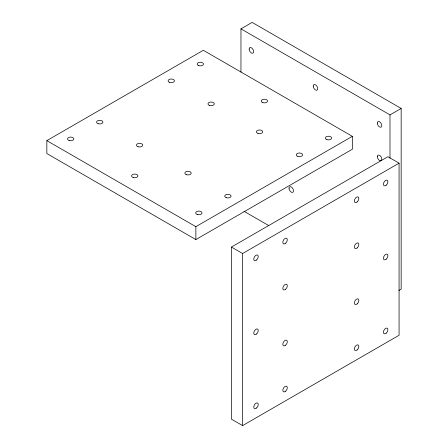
<?xml version="1.0" encoding="UTF-8"?>
<svg xmlns="http://www.w3.org/2000/svg" width="448" height="448" viewBox="0 0 448 448"><rect width="100%" height="100%" fill="white"/><g stroke="black" fill="none" stroke-linecap="round" stroke-linejoin="round"><path stroke-width="0.67" d="M46.838 140.633L203.314 50.294L352.341 136.332L352.341 149.24L195.86 239.579L46.838 153.541L46.838 140.633L195.86 226.671L352.341 136.332M240.962 72.106L240.962 28.851L252.14 22.4L401.162 108.438L401.162 289.122L398.81 290.483M240.962 28.851L389.99 114.89L401.162 108.438M231.42 247.066L387.895 156.722L399.073 163.178L399.073 335.261L242.598 425.6L231.42 419.149L231.42 247.066L242.598 253.518L399.073 163.178M243.992 211.288L268.828 225.63M389.99 114.89L389.99 158.144M242.598 253.518L242.598 425.6M195.86 226.671L195.86 239.579M249.155 49.073A3.164 1.826 60 0 0 252.51 53.245A3.164 1.826 60 0 0 252.51 48.77A3.164 1.826 60 0 0 249.155 49.073M377.322 123.066A3.164 1.826 60 0 0 380.671 127.238A3.164 1.826 60 0 0 380.671 122.769A3.164 1.826 60 0 0 377.322 123.066M377.322 156.621A3.164 1.826 60 0 0 380.671 160.793A3.164 1.826 60 0 0 380.671 156.324A3.164 1.826 60 0 0 377.322 156.621M313.236 86.072A3.164 1.826 60 0 0 316.59 90.238A3.164 1.826 60 0 0 316.59 85.77A3.164 1.826 60 0 0 313.236 86.072M289.022 188.244A3.164 1.826 60 0 0 292.376 192.416A3.164 1.826 60 0 0 292.376 187.942A3.164 1.826 60 0 0 289.022 188.244M256.586 259.98A3.164 1.826 -60 0 0 257.589 255.086A3.164 1.826 -60 0 0 253.848 258.401A3.164 1.826 -60 0 0 256.586 259.98M256.586 407.971A3.164 1.826 -60 0 0 257.589 403.071A3.164 1.826 -60 0 0 253.848 406.392A3.164 1.826 -60 0 0 256.586 407.971M386.238 333.116A3.164 1.826 -60 0 0 387.24 328.216A3.164 1.826 -60 0 0 383.499 331.537A3.164 1.826 -60 0 0 386.238 333.116M386.238 185.125A3.164 1.826 -60 0 0 387.24 180.23A3.164 1.826 -60 0 0 383.499 183.546A3.164 1.826 -60 0 0 386.238 185.125M357.179 201.902A3.164 1.826 -60 0 0 358.182 197.008A3.164 1.826 -60 0 0 354.441 200.323A3.164 1.826 -60 0 0 357.179 201.902M285.645 243.202A3.164 1.826 -60 0 0 286.647 238.308A3.164 1.826 -60 0 0 282.906 241.623A3.164 1.826 -60 0 0 285.645 243.202M357.179 349.894A3.164 1.826 -60 0 0 358.182 344.994A3.164 1.826 -60 0 0 354.441 348.314A3.164 1.826 -60 0 0 357.179 349.894M285.645 391.194A3.164 1.826 -60 0 0 286.647 386.294A3.164 1.826 -60 0 0 282.906 389.614A3.164 1.826 -60 0 0 285.645 391.194M256.586 333.973A3.164 1.826 -60 0 0 257.589 329.078A3.164 1.826 -60 0 0 253.848 332.394A3.164 1.826 -60 0 0 256.586 333.973M386.238 259.123A3.164 1.826 -60 0 0 387.24 254.223A3.164 1.826 -60 0 0 383.499 257.538A3.164 1.826 -60 0 0 386.238 259.123M285.645 345.162A3.164 1.826 -60 0 0 286.647 340.262A3.164 1.826 -60 0 0 282.906 343.582A3.164 1.826 -60 0 0 285.645 345.162M285.645 289.234A3.164 1.826 -60 0 0 286.647 284.334A3.164 1.826 -60 0 0 282.906 287.655A3.164 1.826 -60 0 0 285.645 289.234M357.179 247.934A3.164 1.826 -60 0 0 358.182 243.04A3.164 1.826 -60 0 0 354.441 246.355A3.164 1.826 -60 0 0 357.179 247.934M357.179 303.862A3.164 1.826 -60 0 0 358.182 298.967A3.164 1.826 -60 0 0 354.441 302.282A3.164 1.826 -60 0 0 357.179 303.862M69.098 140.493A3.164 1.826 0 0 0 73.842 138.914A3.164 1.826 0 0 0 69.098 137.334A3.164 1.826 0 0 0 69.098 140.493M197.26 214.486A3.164 1.826 0 0 0 202.003 212.906A3.164 1.826 0 0 0 197.26 211.327A3.164 1.826 0 0 0 197.26 214.486M326.917 139.63A3.164 1.826 0 0 0 331.654 138.051A3.164 1.826 0 0 0 326.917 136.472A3.164 1.826 0 0 0 326.917 139.63M198.75 65.638A3.164 1.826 0 0 0 203.493 64.058A3.164 1.826 0 0 0 198.75 62.479A3.164 1.826 0 0 0 198.75 65.638M169.691 82.415A3.164 1.826 0 0 0 174.434 80.836A3.164 1.826 0 0 0 169.691 79.257A3.164 1.826 0 0 0 169.691 82.415M98.157 123.715A3.164 1.826 0 0 0 102.9 122.136A3.164 1.826 0 0 0 98.157 120.557A3.164 1.826 0 0 0 98.157 123.715M297.853 156.408A3.164 1.826 0 0 0 302.596 154.829A3.164 1.826 0 0 0 297.853 153.25A3.164 1.826 0 0 0 297.853 156.408M226.324 197.708A3.164 1.826 0 0 0 231.062 196.129A3.164 1.826 0 0 0 226.324 194.55A3.164 1.826 0 0 0 226.324 197.708M133.179 177.492A3.164 1.826 0 0 0 137.922 175.907A3.164 1.826 0 0 0 133.179 174.328A3.164 1.826 0 0 0 133.179 177.492M262.836 102.637A3.164 1.826 0 0 0 267.574 101.058A3.164 1.826 0 0 0 262.836 99.473A3.164 1.826 0 0 0 262.836 102.637M186.458 174.692A3.164 1.826 0 0 0 191.201 173.113A3.164 1.826 0 0 0 186.458 171.534A3.164 1.826 0 0 0 186.458 174.692M138.023 146.731A3.164 1.826 0 0 0 142.766 145.152A3.164 1.826 0 0 0 138.023 143.567A3.164 1.826 0 0 0 138.023 146.731M209.558 105.431A3.164 1.826 0 0 0 214.301 103.852A3.164 1.826 0 0 0 209.558 102.273A3.164 1.826 0 0 0 209.558 105.431M257.992 133.398A3.164 1.826 0 0 0 262.73 131.813A3.164 1.826 0 0 0 257.992 130.234A3.164 1.826 0 0 0 257.992 133.398"/></g></svg>
